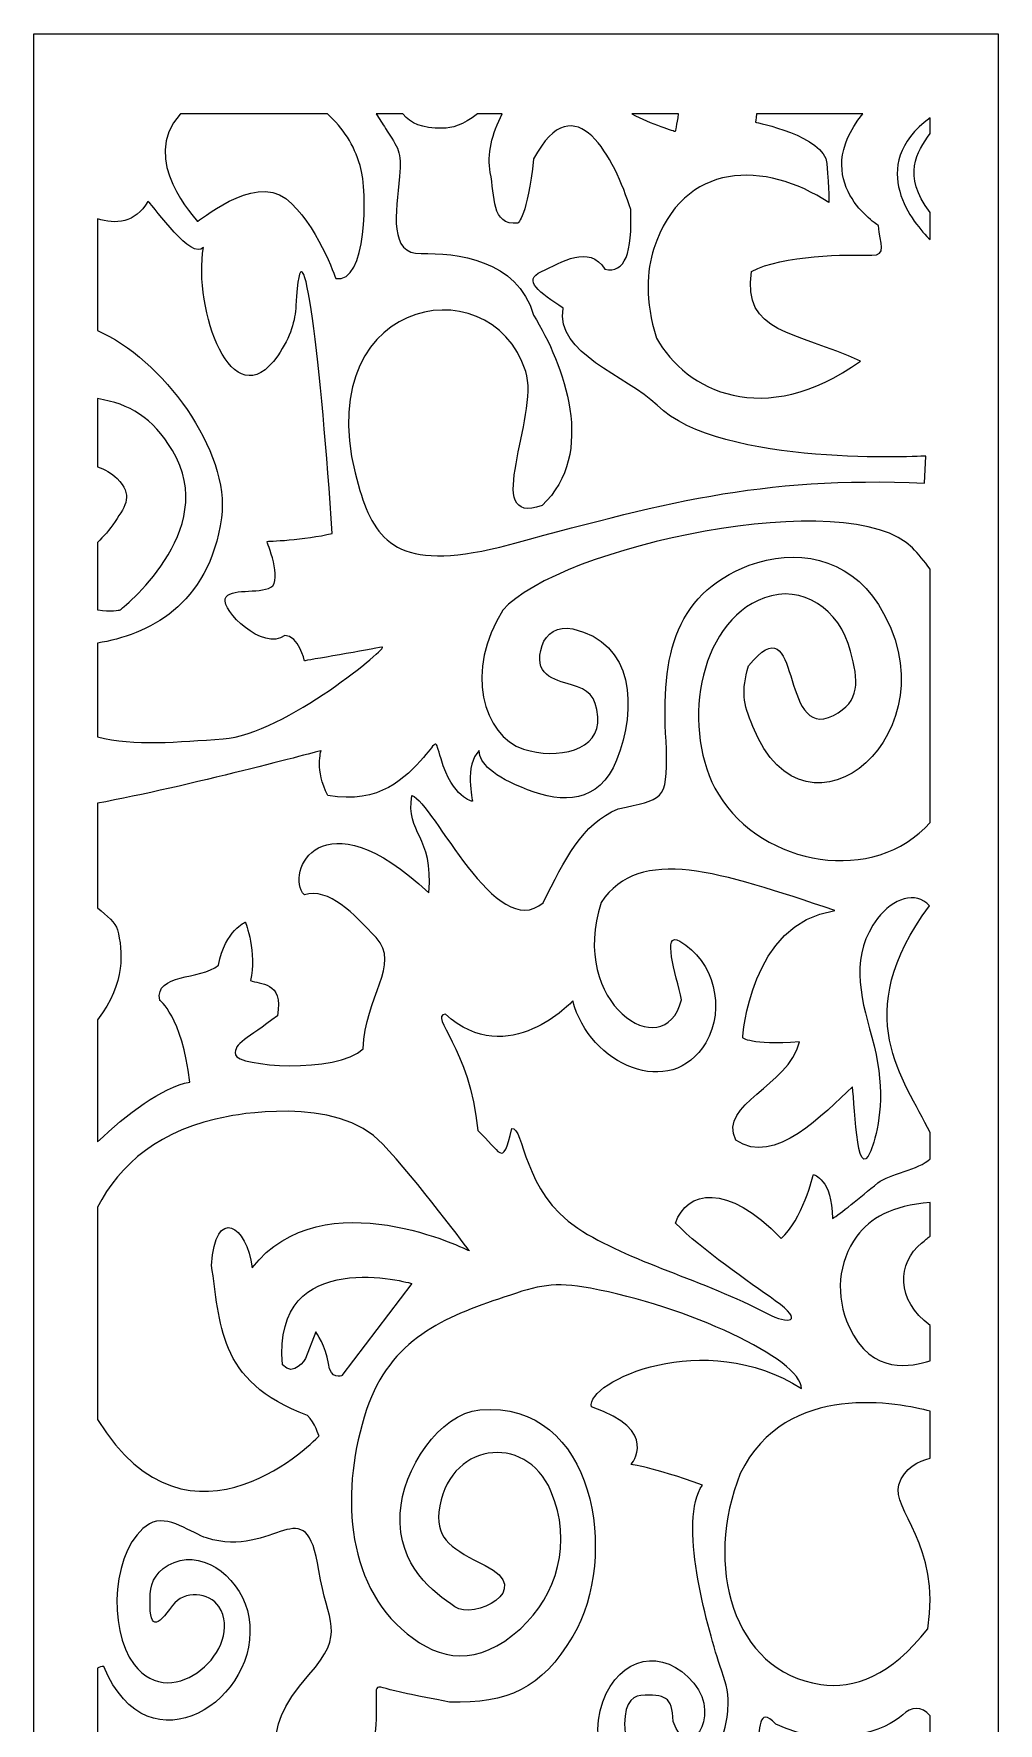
# Model space of a CAD drawing. Header units: centimetres. Extents: x -9.5 to 8.3, y -13.7 to 13.7.
# Drawn here: x -9.54 to -1.69, y -0.02 to 13.72 of the extents above; entities that cross this region are included whole.
import ezdxf

# ---------------------------------------------------------------- set-up
doc = ezdxf.new("R2010")
doc.units = ezdxf.units.CM
doc.header["$MEASUREMENT"] = 0
doc.layers.add('layer 1', color=7, linetype='Continuous')

msp = doc.modelspace()

# ---------------------------------------------------------------- linework, layer by layer
at = {"layer": 'layer 1', "color": 177, "lineweight": 9}
for points, knots in [([(-1.68805, 13.71711), (-1.68805, 13.71711), (-9.53542, 13.71711), (-9.53542, 13.71711), (-9.53542, 13.71711), (-9.53542, 13.71711), (-9.53542, -13.74877), (-9.53542, -13.74877), (-9.53542, -13.74877), (-9.53542, -13.74877), (-1.68805, -13.74877), (-1.68805, -13.74877), (-1.68805, -13.74877), (-1.68805, -13.74877), (-1.68805, 13.71711), (-1.68805, 13.71711)], [0, 0, 0, 0, 0.2, 0.2, 0.2, 0.2, 0.4, 0.4, 0.4, 0.4, 0.6, 0.6, 0.6, 0.6, 1, 1, 1, 1]), ([(-6.74896, 13.065), (-6.74896, 13.065), (-6.53131, 13.065), (-6.53131, 13.065), (-6.53131, 13.065), (-6.46894, 12.98719), (-6.37875, 12.94918), (-6.21063, 12.9489), (-6.21063, 12.9489), (-6.13185, 12.94876), (-6.04248, 12.97473), (-5.92608, 13.065), (-5.92608, 13.065), (-5.92608, 13.065), (-5.72326, 13.065), (-5.72326, 13.065), (-5.72326, 13.065), (-5.80698, 12.91073), (-5.84998, 12.73045), (-5.82113, 12.59059), (-5.82113, 12.59059), (-5.78094, 12.39561), (-5.81676, 12.15941), (-5.59759, 12.17632), (-5.59759, 12.17632), (-5.59759, 12.17632), (-5.51694, 12.23236), (-5.46857, 12.69927), (-5.46857, 12.69927), (-5.12991, 13.33428), (-4.80736, 12.69927), (-4.67833, 12.28839), (-4.67833, 12.28839), (-4.66221, 11.93353), (-4.72673, 11.76545), (-4.88799, 11.8028), (-4.88799, 11.8028), (-5.01701, 12.00824), (-5.24279, 11.85882), (-5.40405, 11.78412), (-5.40405, 11.78412), (-5.56532, 11.70941), (-5.42018, 11.61604), (-5.22665, 11.4853), (-5.22665, 11.4853), (-5.29713, 11.11798), (-4.7093, 10.93571), (-4.46406, 10.69627), (-4.46406, 10.69627), (-3.94472, 10.18911), (-2.2762, 10.28334), (-2.2762, 10.28334), (-2.2762, 10.28334), (-2.2762, 10.28334), (-2.28673, 10.06358), (-2.28673, 10.06358), (-2.28673, 10.06358), (-3.63357, 10.12226), (-4.42965, 9.89777), (-5.74271, 9.54293), (-5.74271, 9.54293), (-6.56997, 9.34274), (-6.75443, 9.5914), (-6.88229, 10.00398), (-6.88229, 10.00398), (-7.36375, 11.55724), (-5.8214, 11.87227), (-5.53253, 10.97244), (-5.53253, 10.97244), (-5.41439, 10.60443), (-5.90604, 9.70163), (-5.40002, 9.88087), (-5.40002, 9.88087), (-4.94992, 10.30726), (-5.22226, 11.02656), (-5.46857, 11.42926), (-5.46857, 11.42926), (-5.59605, 11.88568), (-6.10681, 11.93681), (-6.38401, 11.92955), (-6.38401, 11.92955), (-6.64843, 11.92262), (-6.5881, 12.25718), (-6.55955, 12.55745), (-6.55955, 12.55745), (-6.5399, 12.76431), (-6.56828, 12.7811), (-6.67345, 12.94795), (-6.67345, 12.94795), (-6.69764, 12.98633), (-6.72294, 13.02538), (-6.74896, 13.065)], [0, 0, 0, 0, 0.04166667, 0.04166667, 0.04166667, 0.04166667, 0.08333333, 0.08333333, 0.08333333, 0.08333333, 0.125, 0.125, 0.125, 0.125, 0.16666667, 0.16666667, 0.16666667, 0.16666667, 0.20833333, 0.20833333, 0.20833333, 0.20833333, 0.25, 0.25, 0.25, 0.25, 0.29166667, 0.29166667, 0.29166667, 0.29166667, 0.33333333, 0.33333333, 0.33333333, 0.33333333, 0.375, 0.375, 0.375, 0.375, 0.41666667, 0.41666667, 0.41666667, 0.41666667, 0.45833333, 0.45833333, 0.45833333, 0.45833333, 0.5, 0.5, 0.5, 0.5, 0.54166667, 0.54166667, 0.54166667, 0.54166667, 0.58333333, 0.58333333, 0.58333333, 0.58333333, 0.625, 0.625, 0.625, 0.625, 0.66666667, 0.66666667, 0.66666667, 0.66666667, 0.70833333, 0.70833333, 0.70833333, 0.70833333, 0.75, 0.75, 0.75, 0.75, 0.79166667, 0.79166667, 0.79166667, 0.79166667, 0.83333333, 0.83333333, 0.83333333, 0.83333333, 0.875, 0.875, 0.875, 0.875, 0.91666667, 0.91666667, 0.91666667, 0.91666667, 1, 1, 1, 1]), ([(-8.34138, 13.065), (-8.34138, 13.065), (-7.14602, 13.065), (-7.14602, 13.065), (-7.14602, 13.065), (-7.0168, 12.95005), (-6.93059, 12.81583), (-6.87949, 12.64536), (-6.87949, 12.64536), (-6.8137, 12.42582), (-6.82688, 11.67844), (-7.07811, 11.72695), (-7.07811, 11.72695), (-7.07811, 11.72695), (-7.23467, 12.18018), (-7.48389, 12.37661), (-7.48389, 12.37661), (-7.74797, 12.5847), (-8.207, 12.17247), (-8.207, 12.19386), (-8.207, 12.19386), (-8.207, 12.20785), (-8.68776, 12.69461), (-8.34307, 13.0632), (-8.34307, 13.0632), (-8.34307, 13.0632), (-8.34138, 13.065), (-8.34138, 13.065)], [0, 0, 0, 0, 0.125, 0.125, 0.125, 0.125, 0.25, 0.25, 0.25, 0.25, 0.375, 0.375, 0.375, 0.375, 0.5, 0.5, 0.5, 0.5, 0.625, 0.625, 0.625, 0.625, 0.75, 0.75, 0.75, 0.75, 1, 1, 1, 1]), ([(-4.66917, 13.065), (-4.66917, 13.065), (-4.28905, 13.065), (-4.28905, 13.065), (-4.28905, 13.065), (-4.30018, 12.97678), (-4.31467, 12.9234), (-4.31467, 12.9234), (-4.31467, 12.9234), (-4.31467, 12.9234), (-4.51577, 12.98529), (-4.66917, 13.065)], [0, 0, 0, 0, 0.25, 0.25, 0.25, 0.25, 0.5, 0.5, 0.5, 0.5, 1, 1, 1, 1]), ([(-3.65575, 13.065), (-3.65575, 13.065), (-2.79006, 13.065), (-2.79006, 13.065), (-2.79006, 13.065), (-3.23854, 12.51587), (-2.66247, 12.15766), (-2.66247, 12.15766), (-2.66247, 12.15766), (-2.65268, 12.01008), (-2.58931, 11.91429), (-2.71684, 11.91719), (-2.71684, 11.91719), (-2.90922, 11.92163), (-3.44563, 11.92068), (-3.6946, 11.78412), (-3.6946, 11.78412), (-3.77522, 11.27986), (-3.3398, 11.29852), (-2.80763, 11.05574), (-2.80763, 11.05574), (-3.59784, 10.49543), (-4.22678, 10.81295), (-4.4687, 11.2425), (-4.4687, 11.2425), (-4.56545, 11.55067), (-4.54882, 11.79054), (-4.49024, 11.97001), (-4.49024, 11.97001), (-4.25481, 12.6913), (-3.58237, 12.68315), (-3.06565, 12.34442), (-3.06565, 12.34442), (-3.06565, 12.34442), (-3.06565, 12.4378), (-3.08177, 12.66191), (-3.08177, 12.66191), (-3.0979, 12.88604), (-3.66234, 12.9981), (-3.66234, 12.9981), (-3.66234, 12.9981), (-3.66234, 12.9981), (-3.6587, 13.02092), (-3.65575, 13.065)], [0, 0, 0, 0, 0.08333333, 0.08333333, 0.08333333, 0.08333333, 0.16666667, 0.16666667, 0.16666667, 0.16666667, 0.25, 0.25, 0.25, 0.25, 0.33333333, 0.33333333, 0.33333333, 0.33333333, 0.41666667, 0.41666667, 0.41666667, 0.41666667, 0.5, 0.5, 0.5, 0.5, 0.58333333, 0.58333333, 0.58333333, 0.58333333, 0.66666667, 0.66666667, 0.66666667, 0.66666667, 0.75, 0.75, 0.75, 0.75, 0.83333333, 0.83333333, 0.83333333, 0.83333333, 1, 1, 1, 1]), ([(-2.2425, 13.03396), (-2.2425, 13.03396), (-2.2425, 12.90599), (-2.2425, 12.90599), (-2.2425, 12.90599), (-2.34742, 12.75641), (-2.4757, 12.57087), (-2.2425, 12.26526), (-2.2425, 12.26526), (-2.2425, 12.26526), (-2.2425, 12.04322), (-2.2425, 12.04322), (-2.2425, 12.04322), (-2.36988, 12.16539), (-2.77519, 12.64003), (-2.2425, 13.03396)], [0, 0, 0, 0, 0.2, 0.2, 0.2, 0.2, 0.4, 0.4, 0.4, 0.4, 0.6, 0.6, 0.6, 0.6, 1, 1, 1, 1]), ([(-9.01697, 7.99948), (-9.01697, 7.99948), (-9.01697, 8.7625), (-9.01697, 8.7625), (-9.01697, 8.7625), (-8.61364, 8.83004), (-8.10879, 9.06108), (-8.0083, 9.78119), (-8.0083, 9.78119), (-7.93314, 10.31979), (-8.49415, 11.08286), (-9.01697, 11.30324), (-9.01697, 11.30324), (-9.01697, 11.30324), (-9.01697, 12.21238), (-9.01697, 12.21238), (-9.01697, 12.21238), (-8.87013, 12.1663), (-8.71093, 12.17609), (-8.60615, 12.35406), (-8.60615, 12.35406), (-8.54165, 12.29801), (-8.25135, 11.86846), (-8.15459, 11.98052), (-8.15459, 11.98052), (-8.24023, 11.48444), (-7.92405, 10.56389), (-7.5508, 11.09989), (-7.5508, 11.09989), (-7.44191, 11.25625), (-7.40914, 11.38745), (-7.40269, 11.5065), (-7.40269, 11.5065), (-7.35426, 12.40021), (-7.19127, 10.95081), (-7.10635, 9.65522), (-7.10635, 9.65522), (-7.33212, 9.59918), (-7.63853, 9.58992), (-7.63853, 9.58992), (-7.63853, 9.58992), (-7.63853, 9.58992), (-7.50952, 9.27242), (-7.60628, 9.21638), (-7.60628, 9.21638), (-7.70304, 9.16035), (-7.94493, 9.21638), (-7.97718, 9.12301), (-7.97718, 9.12301), (-8.00946, 9.02961), (-7.67079, 8.69342), (-7.49338, 8.82417), (-7.49338, 8.82417), (-7.38049, 8.82417), (-7.33212, 8.61873), (-7.33212, 8.61873), (-7.33212, 8.61873), (-7.33212, 8.61873), (-6.7838, 8.71212), (-6.70317, 8.73078), (-6.70317, 8.73078), (-6.62252, 8.74947), (-7.49338, 8.02109), (-7.99333, 7.98373), (-7.99333, 7.98373), (-8.36208, 7.96065), (-8.71853, 7.92326), (-9.01697, 7.99948)], [0, 0, 0, 0, 0.05555556, 0.05555556, 0.05555556, 0.05555556, 0.11111111, 0.11111111, 0.11111111, 0.11111111, 0.16666667, 0.16666667, 0.16666667, 0.16666667, 0.22222222, 0.22222222, 0.22222222, 0.22222222, 0.27777778, 0.27777778, 0.27777778, 0.27777778, 0.33333333, 0.33333333, 0.33333333, 0.33333333, 0.38888889, 0.38888889, 0.38888889, 0.38888889, 0.44444444, 0.44444444, 0.44444444, 0.44444444, 0.5, 0.5, 0.5, 0.5, 0.55555556, 0.55555556, 0.55555556, 0.55555556, 0.61111111, 0.61111111, 0.61111111, 0.61111111, 0.66666667, 0.66666667, 0.66666667, 0.66666667, 0.72222222, 0.72222222, 0.72222222, 0.72222222, 0.77777778, 0.77777778, 0.77777778, 0.77777778, 0.83333333, 0.83333333, 0.83333333, 0.83333333, 0.88888889, 0.88888889, 0.88888889, 0.88888889, 1, 1, 1, 1]), ([(-9.01697, 9.03282), (-9.01697, 9.03282), (-9.01697, 9.58216), (-9.01697, 9.58216), (-9.01697, 9.58216), (-8.96792, 9.6275), (-8.919, 9.68288), (-8.8742, 9.75035), (-8.8742, 9.75035), (-8.78314, 9.88751), (-8.72653, 9.9667), (-8.85806, 10.10023), (-8.85806, 10.10023), (-8.90241, 10.14524), (-8.95789, 10.17615), (-9.01697, 10.19715), (-9.01697, 10.19715), (-9.01697, 10.19715), (-9.01697, 10.75065), (-9.01697, 10.75065), (-9.01697, 10.75065), (-8.75341, 10.70722), (-8.57018, 10.59786), (-8.40738, 10.32971), (-8.40738, 10.32971), (-8.007, 9.6703), (-8.83361, 9.03209), (-8.83361, 9.03209), (-8.83361, 9.03209), (-8.83361, 9.03209), (-8.91424, 9.01341), (-9.011, 9.03209), (-9.011, 9.03209), (-9.01299, 9.0323), (-9.01498, 9.03253), (-9.01697, 9.03282)], [0, 0, 0, 0, 0.1, 0.1, 0.1, 0.1, 0.2, 0.2, 0.2, 0.2, 0.3, 0.3, 0.3, 0.3, 0.4, 0.4, 0.4, 0.4, 0.5, 0.5, 0.5, 0.5, 0.6, 0.6, 0.6, 0.6, 0.7, 0.7, 0.7, 0.7, 0.8, 0.8, 0.8, 0.8, 1, 1, 1, 1]), ([(-9.01697, 4.70746), (-9.01697, 4.70746), (-9.01697, 5.69973), (-9.01697, 5.69973), (-9.01697, 5.69973), (-8.78227, 6.00466), (-8.81411, 6.26148), (-8.85298, 6.43032), (-8.85298, 6.43032), (-8.87225, 6.48838), (-8.93614, 6.54515), (-9.01697, 6.60957), (-9.01697, 6.60957), (-9.01697, 6.60957), (-9.01697, 7.46053), (-9.01697, 7.46053), (-9.01697, 7.46053), (-8.29838, 7.59332), (-7.19706, 7.88842), (-7.19706, 7.88842), (-7.19706, 7.88842), (-7.19706, 7.88842), (-7.25181, 7.72993), (-7.14232, 7.5239), (-7.14232, 7.5239), (-6.71892, 7.45035), (-6.50839, 7.6707), (-6.36509, 7.83297), (-6.36509, 7.83297), (-6.24746, 7.96623), (-6.27278, 7.99401), (-6.22184, 7.82048), (-6.22184, 7.82048), (-6.12821, 7.50147), (-5.96537, 7.47635), (-5.96537, 7.47635), (-5.96537, 7.47635), (-5.96537, 7.47635), (-6.03381, 7.77748), (-5.91063, 7.88842), (-5.91063, 7.88842), (-5.91063, 7.78512), (-5.80162, 7.68179), (-5.51696, 7.56993), (-5.51696, 7.56993), (-5.23539, 7.45927), (-4.93554, 7.45707), (-4.79397, 7.81125), (-4.79397, 7.81125), (-4.62433, 8.2356), (-4.65095, 8.76964), (-5.15053, 8.87806), (-5.15053, 8.87806), (-5.27119, 8.90424), (-5.3671, 8.84009), (-5.39897, 8.74449), (-5.39897, 8.74449), (-5.47846, 8.50615), (-5.30747, 8.46557), (-5.15947, 8.42249), (-5.15947, 8.42249), (-5.02548, 8.38348), (-4.96056, 8.33993), (-4.94562, 8.16201), (-4.94562, 8.16201), (-4.9226, 7.88812), (-5.27639, 7.81366), (-5.54958, 7.90075), (-5.54958, 7.90075), (-5.88347, 8.00726), (-6.02693, 8.54433), (-5.71904, 9.02955), (-5.71904, 9.02955), (-5.27116, 9.54823), (-2.89025, 10.05599), (-2.38559, 9.53621), (-2.38559, 9.53621), (-2.33915, 9.48839), (-2.29025, 9.4312), (-2.2425, 9.36429), (-2.2425, 9.36429), (-2.2425, 9.36429), (-2.2425, 7.3054), (-2.2425, 7.3054), (-2.2425, 7.3054), (-2.6886, 6.79359), (-3.60564, 6.9424), (-3.96542, 7.53515), (-3.96542, 7.53515), (-4.26965, 8.03642), (-4.14243, 8.92774), (-3.59109, 9.13087), (-3.59109, 9.13087), (-3.28471, 9.24372), (-2.98026, 9.04286), (-2.88912, 8.69668), (-2.88912, 8.69668), (-2.82661, 8.45912), (-2.80544, 8.28684), (-3.02954, 8.17426), (-3.02954, 8.17426), (-3.47678, 7.94954), (-3.27725, 9.12393), (-3.71938, 8.57682), (-3.71938, 8.57682), (-3.7799, 8.36953), (-3.7641, 8.27923), (-3.68543, 8.08404), (-3.68543, 8.08404), (-3.24827, 6.9991), (-2.01209, 8.05055), (-2.66221, 9.0758), (-2.66221, 9.0758), (-2.91056, 9.46748), (-3.34621, 9.53554), (-3.71339, 9.39572), (-3.71339, 9.39572), (-4.34924, 9.15363), (-4.43877, 8.61082), (-4.38673, 7.89992), (-4.38673, 7.89992), (-4.37857, 7.46737), (-4.41987, 7.49569), (-4.77913, 7.41578), (-4.77913, 7.41578), (-5.07913, 7.29084), (-5.21369, 7.00406), (-5.3906, 6.6522), (-5.3906, 6.6522), (-5.77377, 6.31936), (-6.28013, 7.46049), (-6.45805, 7.5239), (-6.45805, 7.5239), (-6.51279, 7.20691), (-6.28013, 7.20691), (-6.32119, 6.73144), (-6.32119, 6.73144), (-7.19706, 7.55559), (-7.49813, 6.88993), (-7.3339, 6.7156), (-7.3339, 6.7156), (-7.1328, 6.77687), (-6.9317, 6.56322), (-6.74959, 6.36792), (-6.74959, 6.36792), (-6.54496, 6.14855), (-6.84382, 5.88815), (-6.85492, 5.46353), (-6.85492, 5.46353), (-7.07389, 5.25749), (-7.88132, 5.32089), (-7.89501, 5.41599), (-7.89501, 5.41599), (-7.90869, 5.51107), (-7.7992, 5.54277), (-7.55287, 5.73297), (-7.55287, 5.73297), (-7.49813, 6.01824), (-7.70342, 5.98655), (-7.77183, 6.01824), (-7.77183, 6.01824), (-7.71709, 6.24013), (-7.81289, 6.49371), (-7.81289, 6.49371), (-7.81289, 6.49371), (-7.81289, 6.49371), (-7.97712, 6.43032), (-8.03187, 6.14502), (-8.03187, 6.14502), (-8.18239, 6.01824), (-8.55189, 6.08164), (-8.51085, 5.85975), (-8.51085, 5.85975), (-8.51085, 5.85975), (-8.33293, 5.73297), (-8.26451, 5.19409), (-8.26451, 5.19409), (-8.49569, 5.15067), (-8.77819, 4.93212), (-9.01697, 4.70746)], [0, 0, 0, 0, 0.02173913, 0.02173913, 0.02173913, 0.02173913, 0.04347826, 0.04347826, 0.04347826, 0.04347826, 0.06521739, 0.06521739, 0.06521739, 0.06521739, 0.08695652, 0.08695652, 0.08695652, 0.08695652, 0.10869565, 0.10869565, 0.10869565, 0.10869565, 0.13043478, 0.13043478, 0.13043478, 0.13043478, 0.15217391, 0.15217391, 0.15217391, 0.15217391, 0.17391304, 0.17391304, 0.17391304, 0.17391304, 0.19565217, 0.19565217, 0.19565217, 0.19565217, 0.2173913, 0.2173913, 0.2173913, 0.2173913, 0.23913043, 0.23913043, 0.23913043, 0.23913043, 0.26086957, 0.26086957, 0.26086957, 0.26086957, 0.2826087, 0.2826087, 0.2826087, 0.2826087, 0.30434783, 0.30434783, 0.30434783, 0.30434783, 0.32608696, 0.32608696, 0.32608696, 0.32608696, 0.34782609, 0.34782609, 0.34782609, 0.34782609, 0.36956522, 0.36956522, 0.36956522, 0.36956522, 0.39130435, 0.39130435, 0.39130435, 0.39130435, 0.41304348, 0.41304348, 0.41304348, 0.41304348, 0.43478261, 0.43478261, 0.43478261, 0.43478261, 0.45652174, 0.45652174, 0.45652174, 0.45652174, 0.47826087, 0.47826087, 0.47826087, 0.47826087, 0.5, 0.5, 0.5, 0.5, 0.52173913, 0.52173913, 0.52173913, 0.52173913, 0.54347826, 0.54347826, 0.54347826, 0.54347826, 0.56521739, 0.56521739, 0.56521739, 0.56521739, 0.58695652, 0.58695652, 0.58695652, 0.58695652, 0.60869565, 0.60869565, 0.60869565, 0.60869565, 0.63043478, 0.63043478, 0.63043478, 0.63043478, 0.65217391, 0.65217391, 0.65217391, 0.65217391, 0.67391304, 0.67391304, 0.67391304, 0.67391304, 0.69565217, 0.69565217, 0.69565217, 0.69565217, 0.7173913, 0.7173913, 0.7173913, 0.7173913, 0.73913043, 0.73913043, 0.73913043, 0.73913043, 0.76086957, 0.76086957, 0.76086957, 0.76086957, 0.7826087, 0.7826087, 0.7826087, 0.7826087, 0.80434783, 0.80434783, 0.80434783, 0.80434783, 0.82608696, 0.82608696, 0.82608696, 0.82608696, 0.84782609, 0.84782609, 0.84782609, 0.84782609, 0.86956522, 0.86956522, 0.86956522, 0.86956522, 0.89130435, 0.89130435, 0.89130435, 0.89130435, 0.91304348, 0.91304348, 0.91304348, 0.91304348, 0.93478261, 0.93478261, 0.93478261, 0.93478261, 0.95652174, 0.95652174, 0.95652174, 0.95652174, 1, 1, 1, 1]), ([(-2.2425, 4.78314), (-2.2425, 4.78314), (-2.2425, 4.57072), (-2.2425, 4.57072), (-2.2425, 4.57072), (-2.33293, 4.47769), (-2.57181, 4.45017), (-2.66803, 4.37301), (-2.66803, 4.37301), (-2.81576, 4.2545), (-2.97755, 4.11829), (-3.0373, 4.08369), (-3.0373, 4.08369), (-3.0373, 4.40541), (-3.19165, 4.44117), (-3.19165, 4.44117), (-3.19165, 4.44117), (-3.19165, 4.44117), (-3.28425, 4.06582), (-3.45402, 3.92284), (-3.45402, 3.92284), (-3.8984, 4.38027), (-4.22424, 4.31178), (-4.31324, 4.04656), (-4.31324, 4.04656), (-4.09976, 3.82746), (-3.71589, 3.56975), (-3.50235, 3.41601), (-3.50235, 3.41601), (-3.25586, 3.23856), (-3.39555, 3.22092), (-3.56805, 3.31183), (-3.56805, 3.31183), (-4.08263, 3.58305), (-4.69662, 3.73518), (-5.10835, 4.00441), (-5.10835, 4.00441), (-5.55741, 4.29804), (-5.5458, 4.82933), (-5.64559, 4.81652), (-5.64559, 4.81652), (-5.72276, 4.47691), (-5.7382, 4.63777), (-5.92341, 4.79864), (-5.92341, 4.79864), (-5.98515, 5.47784), (-6.32467, 5.72808), (-6.18578, 5.74594), (-6.18578, 5.74594), (-5.67647, 5.28123), (-5.14855, 5.85466), (-5.14855, 5.85466), (-5.14855, 5.85466), (-5.02024, 5.33452), (-4.34796, 5.04075), (-4.06825, 5.51349), (-4.06825, 5.51349), (-3.90248, 5.79366), (-4.00132, 6.17876), (-4.27902, 6.33938), (-4.27902, 6.33938), (-4.42942, 6.42636), (-4.31002, 6.07482), (-4.26507, 5.86162), (-4.26507, 5.86162), (-4.40779, 5.31696), (-5.19031, 5.83702), (-4.91826, 6.65477), (-4.91826, 6.65477), (-4.60159, 7.12152), (-3.95904, 6.90564), (-3.01829, 6.58811), (-3.01829, 6.58811), (-3.70919, 6.48811), (-3.76675, 5.55461), (-3.76675, 5.55461), (-3.76675, 5.55461), (-3.76675, 5.55461), (-3.70919, 5.48793), (-3.30617, 5.52128), (-3.30617, 5.52128), (-3.39252, 5.15455), (-3.96828, 5.02119), (-3.82434, 4.72114), (-3.82434, 4.72114), (-3.50772, 4.501), (-3.10453, 4.94129), (-2.87435, 5.15455), (-2.87435, 5.15455), (-2.85336, 5.00061), (-2.83813, 4.26205), (-2.70077, 4.70446), (-2.70077, 4.70446), (-2.64676, 4.87836), (-2.60659, 5.17065), (-2.717, 5.55975), (-2.717, 5.55975), (-2.81752, 5.91401), (-2.88987, 6.23501), (-2.67032, 6.52239), (-2.67032, 6.52239), (-2.54293, 6.68912), (-2.36049, 6.74946), (-2.2476, 6.62778), (-2.2476, 6.62778), (-2.90903, 5.7381), (-2.45286, 5.21793), (-2.2425, 4.78314)], [0, 0, 0, 0, 0.03571429, 0.03571429, 0.03571429, 0.03571429, 0.07142857, 0.07142857, 0.07142857, 0.07142857, 0.10714286, 0.10714286, 0.10714286, 0.10714286, 0.14285714, 0.14285714, 0.14285714, 0.14285714, 0.17857143, 0.17857143, 0.17857143, 0.17857143, 0.21428571, 0.21428571, 0.21428571, 0.21428571, 0.25, 0.25, 0.25, 0.25, 0.28571429, 0.28571429, 0.28571429, 0.28571429, 0.32142857, 0.32142857, 0.32142857, 0.32142857, 0.35714286, 0.35714286, 0.35714286, 0.35714286, 0.39285714, 0.39285714, 0.39285714, 0.39285714, 0.42857143, 0.42857143, 0.42857143, 0.42857143, 0.46428571, 0.46428571, 0.46428571, 0.46428571, 0.5, 0.5, 0.5, 0.5, 0.53571429, 0.53571429, 0.53571429, 0.53571429, 0.57142857, 0.57142857, 0.57142857, 0.57142857, 0.60714286, 0.60714286, 0.60714286, 0.60714286, 0.64285714, 0.64285714, 0.64285714, 0.64285714, 0.67857143, 0.67857143, 0.67857143, 0.67857143, 0.71428571, 0.71428571, 0.71428571, 0.71428571, 0.75, 0.75, 0.75, 0.75, 0.78571429, 0.78571429, 0.78571429, 0.78571429, 0.82142857, 0.82142857, 0.82142857, 0.82142857, 0.85714286, 0.85714286, 0.85714286, 0.85714286, 0.89285714, 0.89285714, 0.89285714, 0.89285714, 0.92857143, 0.92857143, 0.92857143, 0.92857143, 1, 1, 1, 1]), ([(-9.01697, 2.44885), (-9.01697, 2.44885), (-9.01697, 4.17563), (-9.01697, 4.17563), (-9.01697, 4.17563), (-8.83775, 4.52301), (-8.51169, 4.81196), (-7.95407, 4.91393), (-7.95407, 4.91393), (-7.95407, 4.91393), (-7.06151, 5.10097), (-6.69598, 4.6875), (-6.69598, 4.6875), (-6.42397, 4.40202), (-5.99045, 3.82119), (-5.99045, 3.82119), (-5.99045, 3.82119), (-5.99045, 3.82119), (-7.18052, 4.42171), (-7.75856, 3.68337), (-7.75856, 3.68337), (-7.80107, 4.02793), (-8.05608, 4.19529), (-8.09007, 3.70306), (-8.09007, 3.70306), (-8.01357, 3.2502), (-8.05608, 2.75798), (-7.30804, 2.48234), (-7.30804, 2.48234), (-7.24854, 2.42328), (-7.21453, 2.31498), (-7.21453, 2.31498), (-7.21453, 2.31498), (-7.21453, 2.31498), (-8.25641, 1.21958), (-9.01697, 2.44885)], [0, 0, 0, 0, 0.1, 0.1, 0.1, 0.1, 0.2, 0.2, 0.2, 0.2, 0.3, 0.3, 0.3, 0.3, 0.4, 0.4, 0.4, 0.4, 0.5, 0.5, 0.5, 0.5, 0.6, 0.6, 0.6, 0.6, 0.7, 0.7, 0.7, 0.7, 0.8, 0.8, 0.8, 0.8, 1, 1, 1, 1]), ([(-2.2425, 4.2131), (-2.2425, 4.2131), (-2.2425, 3.94177), (-2.2425, 3.94177), (-2.2425, 3.94177), (-2.26192, 3.92466), (-2.28382, 3.90745), (-2.31109, 3.88503), (-2.31109, 3.88503), (-2.50871, 3.72239), (-2.52472, 3.42165), (-2.2425, 3.21531), (-2.2425, 3.21531), (-2.2425, 3.21531), (-2.2425, 2.92798), (-2.2425, 2.92798), (-2.2425, 2.92798), (-2.3846, 2.88246), (-2.71748, 2.80117), (-2.90178, 3.20451), (-2.90178, 3.20451), (-3.01608, 3.45463), (-2.99318, 3.72872), (-2.83759, 3.94127), (-2.83759, 3.94127), (-2.73333, 4.08368), (-2.55518, 4.1894), (-2.2425, 4.2131)], [0, 0, 0, 0, 0.125, 0.125, 0.125, 0.125, 0.25, 0.25, 0.25, 0.25, 0.375, 0.375, 0.375, 0.375, 0.5, 0.5, 0.5, 0.5, 0.625, 0.625, 0.625, 0.625, 0.75, 0.75, 0.75, 0.75, 1, 1, 1, 1]), ([(-7.02751, 2.80719), (-7.02751, 2.80719), (-6.45798, 3.55538), (-6.45798, 3.55538), (-6.45798, 3.55538), (-6.45798, 3.55538), (-7.59704, 3.88027), (-7.51205, 2.89581), (-7.51205, 2.89581), (-7.41854, 2.7875), (-7.32503, 2.94503), (-7.32503, 2.94503), (-7.32503, 2.94503), (-7.32503, 2.94503), (-7.24001, 3.16162), (-7.24001, 3.16162), (-7.24001, 3.16162), (-7.24001, 3.16162), (-7.15502, 3.04348), (-7.13801, 2.90566), (-7.13801, 2.90566), (-7.12102, 2.76782), (-7.02751, 2.80719), (-7.02751, 2.80719)], [0, 0, 0, 0, 0.14285714, 0.14285714, 0.14285714, 0.14285714, 0.28571429, 0.28571429, 0.28571429, 0.28571429, 0.42857143, 0.42857143, 0.42857143, 0.42857143, 0.57142857, 0.57142857, 0.57142857, 0.57142857, 0.71428571, 0.71428571, 0.71428571, 0.71428571, 1, 1, 1, 1]), ([(-9.01697, -2.65766), (-9.01697, -2.65766), (-9.01697, -1.6087), (-9.01697, -1.6087), (-9.01697, -1.6087), (-8.96064, -1.58333), (-8.90228, -1.5628), (-8.85185, -1.55695), (-8.85185, -1.55695), (-8.69058, -1.53827), (-8.69058, -1.10871), (-8.69058, -0.99666), (-8.69058, -0.99666), (-8.69058, -0.9187), (-8.89347, -0.77756), (-9.01697, -0.69881), (-9.01697, -0.69881), (-9.01697, -0.69881), (-9.01697, 0.4273), (-9.01697, 0.4273), (-9.01697, 0.4273), (-9.00153, 0.43776), (-8.98421, 0.44286), (-8.96475, 0.44144), (-8.96475, 0.44144), (-8.60592, -0.439), (-7.67307, 0.17684), (-7.78533, 0.84284), (-7.78533, 0.84284), (-7.83518, 1.1386), (-8.13623, 1.3926), (-8.39345, 1.2881), (-8.39345, 1.2881), (-8.53261, 1.23158), (-8.58234, 1.13188), (-8.58719, 1.03379), (-8.58719, 1.03379), (-8.60275, 0.71899), (-8.53397, 0.76099), (-8.40686, 0.93682), (-8.40686, 0.93682), (-8.3139, 1.06541), (-8.10515, 1.04508), (-8.02916, 0.92823), (-8.02916, 0.92823), (-7.81352, 0.59654), (-8.40294, 0.04383), (-8.71953, 0.45813), (-8.71953, 0.45813), (-8.94028, 0.74693), (-8.89868, 1.42261), (-8.59321, 1.60215), (-8.59321, 1.60215), (-8.44893, 1.68694), (-8.23912, 1.51849), (-8.13029, 1.487), (-8.13029, 1.487), (-7.5716, 1.31054), (-7.32339, 1.91202), (-7.21587, 1.22266), (-7.21587, 1.22266), (-7.14828, 0.78922), (-6.98689, 0.72371), (-7.29707, 0.37486), (-7.29707, 0.37486), (-7.74853, -0.13288), (-7.49719, -0.38032), (-7.49719, -0.38032), (-7.49719, -0.38032), (-7.49719, -0.38032), (-7.19077, -0.23091), (-7.19077, -0.23091), (-7.19077, -0.23091), (-7.19077, -0.23091), (-7.19077, -0.38032), (-6.94887, -0.45503), (-6.94887, -0.45503), (-6.79163, -0.40951), (-6.75417, -0.14897), (-6.7489, 0.0476), (-6.7489, 0.0476), (-6.74079, 0.35051), (-6.81078, 0.28252), (-6.49568, 0.21995), (-6.49568, 0.21995), (-6.40978, 0.20289), (-6.29746, 0.18089), (-6.15185, 0.15289), (-6.15185, 0.15289), (-5.68025, 0.13746), (-5.40742, 0.25771), (-5.14854, 0.68906), (-5.14854, 0.68906), (-4.76688, 1.32497), (-4.96853, 2.61225), (-5.90605, 2.52775), (-5.90605, 2.52775), (-6.23574, 2.49806), (-6.53535, 2.04505), (-6.55366, 1.68438), (-6.55366, 1.68438), (-6.57565, 1.2517), (-6.27405, 1.04377), (-6.11026, 0.92705), (-6.11026, 0.92705), (-5.95939, 0.81951), (-5.44893, 1.05902), (-5.86385, 1.26398), (-5.86385, 1.26398), (-6.12139, 1.39121), (-6.26289, 1.47188), (-6.23906, 1.69574), (-6.23906, 1.69574), (-6.17891, 2.26185), (-5.53384, 2.35058), (-5.3276, 1.86849), (-5.3276, 1.86849), (-5.1486, 1.45002), (-5.27955, 1.01896), (-5.57312, 0.75193), (-5.57312, 0.75193), (-5.92696, 0.43005), (-6.23104, 0.49267), (-6.49732, 0.70695), (-6.49732, 0.70695), (-7.00932, 1.11905), (-7.04048, 1.89187), (-6.82697, 2.53014), (-6.82697, 2.53014), (-6.63451, 3.10549), (-6.19517, 3.28174), (-5.70956, 3.44485), (-5.70956, 3.44485), (-5.42125, 3.54169), (-5.30894, 3.57198), (-5.00537, 3.5169), (-5.00537, 3.5169), (-4.22897, 3.37593), (-3.28805, 2.94206), (-3.28805, 2.70133), (-3.28805, 2.70133), (-4.07826, 3.20558), (-5.04587, 2.75735), (-4.99751, 2.55191), (-4.99751, 2.55191), (-4.43306, 2.36515), (-4.67497, 2.085), (-4.67497, 2.085), (-4.67497, 2.085), (-4.67497, 2.085), (-4.51369, 2.06632), (-4.0944, 1.9169), (-4.0944, 1.9169), (-4.29598, 1.62509), (-4.06447, 0.79748), (-3.95355, 0.44938), (-3.95355, 0.44938), (-3.91063, 0.31473), (-3.88222, 0.26421), (-3.88593, 0.12391), (-3.88593, 0.12391), (-3.88908, 0.00779), (-3.91853, -0.15563), (-4.02988, -0.3243), (-4.02988, -0.3243), (-4.27179, -0.64179), (-4.64272, -0.38032), (-4.72335, -0.10017), (-4.72335, -0.10017), (-4.74677, 0.11692), (-4.6769, 0.20264), (-4.59603, 0.20651), (-4.59603, 0.20651), (-4.40026, 0.21592), (-4.34183, 0.20073), (-4.33252, -0.00498), (-4.33252, -0.00498), (-4.21701, -0.35837), (-3.93262, 0.02755), (-4.16522, 0.30646), (-4.16522, 0.30646), (-4.41353, 0.60433), (-4.76974, 0.52496), (-4.90581, 0.15555), (-4.90581, 0.15555), (-5.04991, -0.23568), (-4.77725, -0.69805), (-4.39925, -0.7778), (-4.39925, -0.7778), (-3.9178, -0.8794), (-3.7716, -0.59345), (-3.66196, -0.22839), (-3.66196, -0.22839), (-3.6159, -0.07485), (-3.6502, 0.12901), (-3.49817, -0.02609), (-3.49817, -0.02609), (-3.04184, -0.24585), (-2.58652, -0.07331), (-2.46557, 0.04924), (-2.46557, 0.04924), (-2.40125, 0.11442), (-2.30897, 0.12381), (-2.2425, 0.04055), (-2.2425, 0.04055), (-2.2425, 0.04055), (-2.2425, -0.54769), (-2.2425, -0.54769), (-2.2425, -0.54769), (-2.823, -0.7276), (-3.1774, -1.56041), (-2.85334, -2.16133), (-2.85334, -2.16133), (-2.66928, -2.50265), (-2.35268, -2.7149), (-2.35268, -2.7149), (-2.35268, -2.7149), (-2.99776, -3.33123), (-2.33656, -3.74211), (-2.33656, -3.74211), (-2.33656, -3.74211), (-2.33656, -3.74211), (-2.32043, -3.98491), (-2.32043, -3.98491), (-2.32043, -3.98491), (-2.55177, -3.97326), (-3.39478, -3.90288), (-3.37773, -4.25394), (-3.37773, -4.25394), (-3.35987, -4.61883), (-2.95983, -4.6259), (-2.48169, -4.84403), (-2.48169, -4.84403), (-3.27192, -5.40433), (-3.90087, -5.08683), (-4.14278, -4.65727), (-4.14278, -4.65727), (-4.23954, -4.34911), (-4.22291, -4.10923), (-4.16433, -3.92975), (-4.16433, -3.92975), (-3.9289, -3.20847), (-3.25646, -3.21662), (-2.73974, -3.55535), (-2.73974, -3.55535), (-2.73974, -3.55535), (-2.73974, -3.46198), (-2.75586, -3.23785), (-2.75586, -3.23785), (-2.77199, -3.01373), (-3.33643, -2.90166), (-3.33643, -2.90166), (-3.33643, -2.90166), (-3.33643, -2.90166), (-3.28805, -2.60284), (-3.40094, -2.07989), (-3.40094, -2.07989), (-3.59445, -1.55695), (-4.0944, -2.06123), (-4.0944, -2.06123), (-4.0944, -2.06123), (-4.34724, -0.59702), (-6.31009, -0.65086), (-6.45953, -2.00229), (-6.45953, -2.00229), (-6.50799, -2.44029), (-6.23576, -2.9503), (-5.88472, -2.95087), (-5.88472, -2.95087), (-5.56276, -2.95141), (-5.37061, -2.68202), (-5.32324, -2.35509), (-5.32324, -2.35509), (-5.28953, -2.12246), (-5.33664, -1.92042), (-5.47602, -1.80967), (-5.47602, -1.80967), (-5.69768, -1.63357), (-5.96332, -1.83008), (-6.01592, -2.10072), (-6.01592, -2.10072), (-6.06819, -2.36912), (-5.8288, -2.46583), (-5.75824, -2.29461), (-5.75824, -2.29461), (-5.70602, -2.16786), (-5.74653, -2.11705), (-5.68587, -2.09288), (-5.68587, -2.09288), (-5.50656, -2.02146), (-5.49277, -2.34861), (-5.58579, -2.48557), (-5.58579, -2.48557), (-5.68091, -2.6255), (-5.85321, -2.72912), (-6.03841, -2.61475), (-6.03841, -2.61475), (-6.28268, -2.33115), (-6.22598, -1.93271), (-6.03415, -1.68966), (-6.03415, -1.68966), (-5.9219, -1.54746), (-5.76266, -1.39582), (-5.59926, -1.35211), (-5.59926, -1.35211), (-5.29596, -1.27092), (-4.8595, -1.38329), (-4.51369, -1.74371), (-4.51369, -1.74371), (-4.02988, -2.26665), (-4.22341, -2.97637), (-4.22341, -2.97637), (-4.22341, -2.97637), (-4.22341, -2.97637), (-4.54322, -2.62084), (-4.90941, -2.51666), (-4.90941, -2.51666), (-5.4938, -2.35043), (-5.69427, -3.75604), (-5.27166, -3.72345), (-5.27166, -3.72345), (-5.27166, -3.72345), (-5.19103, -3.6674), (-5.14263, -3.20049), (-5.14263, -3.20049), (-4.80398, -2.56548), (-4.48143, -3.20049), (-4.35242, -3.61138), (-4.35242, -3.61138), (-4.3363, -3.96623), (-4.40082, -4.13431), (-4.56208, -4.09697), (-4.56208, -4.09697), (-4.69109, -3.89153), (-4.91686, -4.04094), (-5.07814, -4.11565), (-5.07814, -4.11565), (-5.23941, -4.19036), (-5.09427, -4.28373), (-4.90074, -4.41448), (-4.90074, -4.41448), (-4.96526, -4.75066), (-4.73948, -4.80668), (-4.36855, -4.99345), (-4.36855, -4.99345), (-4.19116, -5.46037), (-3.30418, -5.75919), (-3.30418, -5.75919), (-3.30418, -5.75919), (-3.30418, -5.75919), (-4.35242, -6.11405), (-5.4168, -6.35685), (-5.4168, -6.35685), (-6.24406, -6.55703), (-6.4285, -6.30836), (-6.55638, -5.8958), (-6.55638, -5.8958), (-7.03784, -4.34254), (-5.49549, -4.02749), (-5.20662, -4.92733), (-5.20662, -4.92733), (-5.08847, -5.29532), (-5.58011, -6.19815), (-5.07411, -6.0189), (-5.07411, -6.0189), (-4.62355, -5.07713), (-5.09073, -3.94489), (-6.0581, -3.97022), (-6.0581, -3.97022), (-6.2664, -3.97566), (-6.26751, -3.72773), (-6.27647, -3.44648), (-6.27647, -3.44648), (-6.28992, -3.02403), (-6.45576, -2.75751), (-6.64171, -2.48548), (-6.64171, -2.48548), (-6.8395, -2.19611), (-8.24525, -0.48381), (-7.64232, -2.07989), (-7.64232, -2.07989), (-7.88423, -2.23397), (-8.08269, -2.33183), (-8.23001, -2.17093), (-8.23001, -2.17093), (-8.34451, -2.04583), (-8.42225, -1.80634), (-8.29791, -1.65532), (-8.29791, -1.65532), (-8.26308, -1.61303), (-8.21749, -1.59483), (-8.17128, -1.58983), (-8.17128, -1.58983), (-8.06959, -1.57886), (-7.96487, -1.63166), (-7.96487, -1.63166), (-7.96487, -1.63166), (-7.96487, -1.63166), (-7.92583, -1.39044), (-8.18688, -1.31435), (-8.18688, -1.31435), (-8.3269, -1.27362), (-8.42358, -1.3663), (-8.51374, -1.48725), (-8.51374, -1.48725), (-8.8534, -1.94272), (-8.27128, -2.60284), (-8.27128, -2.60284), (-8.27128, -2.60284), (-8.27128, -2.60284), (-9.01697, -2.65766), (-9.01697, -2.65766)], [0, 0, 0, 0, 0.00961538, 0.00961538, 0.00961538, 0.00961538, 0.01923077, 0.01923077, 0.01923077, 0.01923077, 0.02884615, 0.02884615, 0.02884615, 0.02884615, 0.03846154, 0.03846154, 0.03846154, 0.03846154, 0.04807692, 0.04807692, 0.04807692, 0.04807692, 0.05769231, 0.05769231, 0.05769231, 0.05769231, 0.06730769, 0.06730769, 0.06730769, 0.06730769, 0.07692308, 0.07692308, 0.07692308, 0.07692308, 0.08653846, 0.08653846, 0.08653846, 0.08653846, 0.09615385, 0.09615385, 0.09615385, 0.09615385, 0.10576923, 0.10576923, 0.10576923, 0.10576923, 0.11538462, 0.11538462, 0.11538462, 0.11538462, 0.125, 0.125, 0.125, 0.125, 0.13461538, 0.13461538, 0.13461538, 0.13461538, 0.14423077, 0.14423077, 0.14423077, 0.14423077, 0.15384615, 0.15384615, 0.15384615, 0.15384615, 0.16346154, 0.16346154, 0.16346154, 0.16346154, 0.17307692, 0.17307692, 0.17307692, 0.17307692, 0.18269231, 0.18269231, 0.18269231, 0.18269231, 0.19230769, 0.19230769, 0.19230769, 0.19230769, 0.20192308, 0.20192308, 0.20192308, 0.20192308, 0.21153846, 0.21153846, 0.21153846, 0.21153846, 0.22115385, 0.22115385, 0.22115385, 0.22115385, 0.23076923, 0.23076923, 0.23076923, 0.23076923, 0.24038462, 0.24038462, 0.24038462, 0.24038462, 0.25, 0.25, 0.25, 0.25, 0.25961538, 0.25961538, 0.25961538, 0.25961538, 0.26923077, 0.26923077, 0.26923077, 0.26923077, 0.27884615, 0.27884615, 0.27884615, 0.27884615, 0.28846154, 0.28846154, 0.28846154, 0.28846154, 0.29807692, 0.29807692, 0.29807692, 0.29807692, 0.30769231, 0.30769231, 0.30769231, 0.30769231, 0.31730769, 0.31730769, 0.31730769, 0.31730769, 0.32692308, 0.32692308, 0.32692308, 0.32692308, 0.33653846, 0.33653846, 0.33653846, 0.33653846, 0.34615385, 0.34615385, 0.34615385, 0.34615385, 0.35576923, 0.35576923, 0.35576923, 0.35576923, 0.36538462, 0.36538462, 0.36538462, 0.36538462, 0.375, 0.375, 0.375, 0.375, 0.38461538, 0.38461538, 0.38461538, 0.38461538, 0.39423077, 0.39423077, 0.39423077, 0.39423077, 0.40384615, 0.40384615, 0.40384615, 0.40384615, 0.41346154, 0.41346154, 0.41346154, 0.41346154, 0.42307692, 0.42307692, 0.42307692, 0.42307692, 0.43269231, 0.43269231, 0.43269231, 0.43269231, 0.44230769, 0.44230769, 0.44230769, 0.44230769, 0.45192308, 0.45192308, 0.45192308, 0.45192308, 0.46153846, 0.46153846, 0.46153846, 0.46153846, 0.47115385, 0.47115385, 0.47115385, 0.47115385, 0.48076923, 0.48076923, 0.48076923, 0.48076923, 0.49038462, 0.49038462, 0.49038462, 0.49038462, 0.5, 0.5, 0.5, 0.5, 0.50961538, 0.50961538, 0.50961538, 0.50961538, 0.51923077, 0.51923077, 0.51923077, 0.51923077, 0.52884615, 0.52884615, 0.52884615, 0.52884615, 0.53846154, 0.53846154, 0.53846154, 0.53846154, 0.54807692, 0.54807692, 0.54807692, 0.54807692, 0.55769231, 0.55769231, 0.55769231, 0.55769231, 0.56730769, 0.56730769, 0.56730769, 0.56730769, 0.57692308, 0.57692308, 0.57692308, 0.57692308, 0.58653846, 0.58653846, 0.58653846, 0.58653846, 0.59615385, 0.59615385, 0.59615385, 0.59615385, 0.60576923, 0.60576923, 0.60576923, 0.60576923, 0.61538462, 0.61538462, 0.61538462, 0.61538462, 0.625, 0.625, 0.625, 0.625, 0.63461538, 0.63461538, 0.63461538, 0.63461538, 0.64423077, 0.64423077, 0.64423077, 0.64423077, 0.65384615, 0.65384615, 0.65384615, 0.65384615, 0.66346154, 0.66346154, 0.66346154, 0.66346154, 0.67307692, 0.67307692, 0.67307692, 0.67307692, 0.68269231, 0.68269231, 0.68269231, 0.68269231, 0.69230769, 0.69230769, 0.69230769, 0.69230769, 0.70192308, 0.70192308, 0.70192308, 0.70192308, 0.71153846, 0.71153846, 0.71153846, 0.71153846, 0.72115385, 0.72115385, 0.72115385, 0.72115385, 0.73076923, 0.73076923, 0.73076923, 0.73076923, 0.74038462, 0.74038462, 0.74038462, 0.74038462, 0.75, 0.75, 0.75, 0.75, 0.75961538, 0.75961538, 0.75961538, 0.75961538, 0.76923077, 0.76923077, 0.76923077, 0.76923077, 0.77884615, 0.77884615, 0.77884615, 0.77884615, 0.78846154, 0.78846154, 0.78846154, 0.78846154, 0.79807692, 0.79807692, 0.79807692, 0.79807692, 0.80769231, 0.80769231, 0.80769231, 0.80769231, 0.81730769, 0.81730769, 0.81730769, 0.81730769, 0.82692308, 0.82692308, 0.82692308, 0.82692308, 0.83653846, 0.83653846, 0.83653846, 0.83653846, 0.84615385, 0.84615385, 0.84615385, 0.84615385, 0.85576923, 0.85576923, 0.85576923, 0.85576923, 0.86538462, 0.86538462, 0.86538462, 0.86538462, 0.875, 0.875, 0.875, 0.875, 0.88461538, 0.88461538, 0.88461538, 0.88461538, 0.89423077, 0.89423077, 0.89423077, 0.89423077, 0.90384615, 0.90384615, 0.90384615, 0.90384615, 0.91346154, 0.91346154, 0.91346154, 0.91346154, 0.92307692, 0.92307692, 0.92307692, 0.92307692, 0.93269231, 0.93269231, 0.93269231, 0.93269231, 0.94230769, 0.94230769, 0.94230769, 0.94230769, 0.95192308, 0.95192308, 0.95192308, 0.95192308, 0.96153846, 0.96153846, 0.96153846, 0.96153846, 0.97115385, 0.97115385, 0.97115385, 0.97115385, 0.98076923, 0.98076923, 0.98076923, 0.98076923, 1, 1, 1, 1]), ([(-2.2425, 2.51837), (-2.2425, 2.51837), (-2.2425, 2.1356), (-2.2425, 2.1356), (-2.2425, 2.1356), (-2.33264, 2.11443), (-2.45348, 2.0584), (-2.49646, 1.91904), (-2.49646, 1.91904), (-2.5581, 1.71914), (-2.15126, 1.43359), (-2.26222, 0.74824), (-2.26222, 0.74824), (-2.55917, 0.36614), (-2.8619, 0.25518), (-3.13259, 0.29551), (-3.13259, 0.29551), (-3.85223, 0.4027), (-4.08562, 1.27056), (-3.78683, 2.01071), (-3.78683, 2.01071), (-3.41424, 2.77822), (-2.47723, 2.57849), (-2.2425, 2.51837)], [0, 0, 0, 0, 0.14285714, 0.14285714, 0.14285714, 0.14285714, 0.28571429, 0.28571429, 0.28571429, 0.28571429, 0.42857143, 0.42857143, 0.42857143, 0.42857143, 0.57142857, 0.57142857, 0.57142857, 0.57142857, 0.71428571, 0.71428571, 0.71428571, 0.71428571, 1, 1, 1, 1])]:
    msp.add_open_spline(points, degree=3, knots=knots, dxfattribs=at)

doc.saveas('drawing.dxf')
